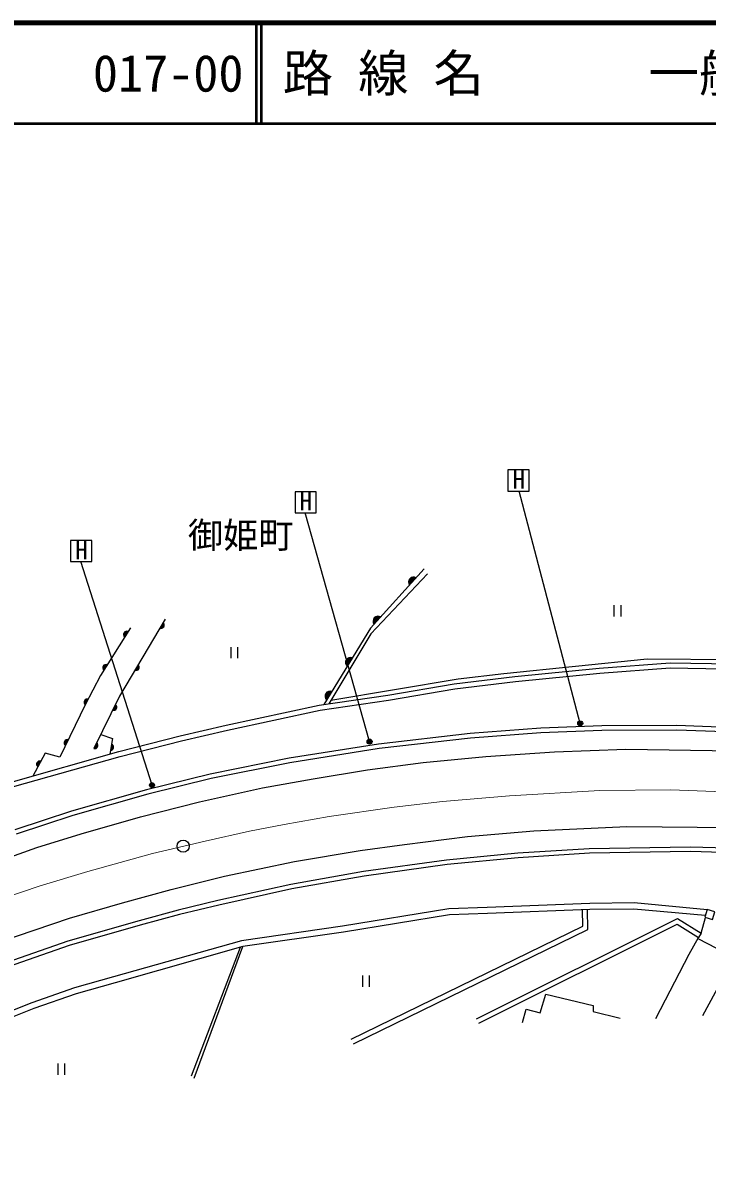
# Model space of a CAD drawing. Units: millimetres at full size, sheet at 1:1000; details may follow other scales. Extents: x 40000 to 680000, y 20000 to 380000.
# Drawn here: x 154563 to 222548, y 266422 to 380000 of the extents above; entities that cross this region are included whole.
import ezdxf
from ezdxf.enums import TextEntityAlignment as Align

# ---------------------------------------------------------------- set-up
doc = ezdxf.new("R2010")
doc.units = ezdxf.units.MM
doc.header["$LTSCALE"] = 1000
doc.linetypes.add('CHAIN', pattern=[18.5, 12, -1.5, 3.5, -1.5])
for name, color, linetype, lineweight in [('M-BGD', 7, 'Continuous', 25), ('M-BGD-EXST', 7, 'Continuous', 25), ('M-BMK', 2, 'CHAIN', 13), ('M-BMK-SRVR', 3, 'Continuous', 25), ('M-TTL', 2, 'Continuous', 140), ('M-TTL-LINE', 7, 'Continuous', 50)]:
    doc.layers.add(name, color=color, linetype=linetype, lineweight=lineweight)
doc.layers.add('M-BMK-HTXT', color=7, linetype='Continuous')
doc.layers.add('M-TTL-TXT', color=7, linetype='Continuous')
doc.styles.add('ＭＳ ゴシック', font='')
doc.styles.get('ＭＳ ゴシック').set_extended_font_data('MS Gothic')

msp = doc.modelspace()

# ---------------------------------------------------------------- hatches: boundary and pattern name
at = {"layer": 'M-BGD'}
for points in [[(193640, 324875, 0.82183), (192975, 324140)], [(168172, 319868, 0.84072), (168491, 320406)], [(190115, 320976, 0.82183), (189451, 320241)], [(165004, 319530, 0.84072), (164673, 319000)], [(187304, 316921, 0.82183), (186787, 316076)], [(162935, 316219, 0.84072), (162603, 315688)], [(165694, 315684, 0.84072), (166012, 316222)], [(185260, 313584, 0.82183), (184743, 312739)], [(161055, 312808, 0.84072), (160767, 312253)], [(163488, 311718, 0.84072), (163763, 312280)], [(159068, 308783, 0.84072), (158792, 308221)], [(161621, 307911, 0.84072), (161896, 308473)], [(163262, 307725, 0.84072), (163363, 308343)], [(156348, 306647, 0.84072), (156046, 306099)]]:
    msp.add_hatch(color=256, dxfattribs=at).paths.add_polyline_path(points)
at = {"layer": 'M-BGD-EXST'}
for points in [[(210188, 310403, 1), (209688, 310403, 0.41421), (209938, 310153, 0.41421)], [(189256, 308594, 1), (188756, 308594, 0.41421), (189006, 308344, 0.41421)], [(167644, 304273, 1), (167144, 304273, 0.41421), (167394, 304023, 0.41421)]]:
    msp.add_hatch(color=256, dxfattribs=at).paths.add_polyline_path(points)

# ---------------------------------------------------------------- linework, layer by layer
at = {"layer": 'M-BGD'}
for p, q in [((213293, 322148), (213293, 321030)), ((213960, 322148), (213960, 321030)), ((175230, 317988), (175230, 316870)), ((175897, 317988), (175897, 316870)), ((221944, 289569), (222400, 291127)), ((221944, 289569), (221680, 289145)), ((171329, 275405), (176178, 288160)), ((171596, 275164), (176412, 288226)), ((188317, 285348), (188317, 284230)), ((188984, 285348), (188984, 284230)), ((158026, 276603), (158026, 275485)), ((158692, 276603), (158692, 275485))]:
    msp.add_line(p, q, dxfattribs=at)
for points in [[(228732, 327120), (226762, 322294), (225247, 317338), (225225, 316711), (216590, 316801), (202341, 315344), (197816, 314798), (185162, 312670)], [(72277, 273299), (93518, 281529), (106940, 286657), (118147, 291057), (132500, 296681), (145368, 301813), (153398, 304569), (164097, 307616), (170197, 309171), (174771, 310227), (184012, 312218), (190820, 313199), (197416, 314331), (203436, 315079), (211828, 315900), (218873, 316436), (231239, 316210), (245887, 315785), (252131, 315612), (256131, 317438), (258563, 322285), (259513, 325065)], [(72470, 272837), (93698, 281063), (107120, 286191), (118330, 290592), (132683, 296216), (145542, 301344), (153548, 304092), (164228, 307133), (170316, 308685), (174880, 309739), (184100, 311725), (190898, 312705), (197489, 313836), (203492, 314582), (211871, 315401), (218887, 315936), (231227, 315710), (245873, 315285), (252233, 315109), (256498, 317056), (259025, 322091), (259986, 324903)], [(194437, 325756), (189100, 319853), (184463, 312283)], [(194778, 325265), (189138, 319305), (184975, 312357)], [(168698, 320756), (164176, 313121), (161621, 307911)], [(165241, 319909), (162282, 315174), (160767, 312253), (158227, 307067), (156781, 307433), (155538, 305179)], [(249940, 309751), (249940, 308446), (246043, 308662), (239777, 309096), (234206, 309508), (228064, 309873), (219529, 310181), (212085, 310164), (206010, 309935), (199005, 309388), (189904, 308353), (181017, 306945), (173189, 305376), (166849, 303814), (159398, 301681), (153755, 299841)], [(249940, 308446), (249940, 307995), (246015, 308213), (239745, 308647), (234176, 309059), (228043, 309423), (219522, 309731), (212094, 309714), (206036, 309485), (199048, 308940), (189965, 307907), (181096, 306502), (173287, 304937), (166964, 303379), (159529, 301251), (153902, 299416)], [(162296, 309287), (163454, 308893), (163202, 307361)], [(150667, 296180), (155962, 298062), (160360, 299422), (166252, 301133), (172122, 302629), (178378, 304001), (183411, 304908), (188805, 305792), (194336, 306529), (200547, 307130), (207392, 307584), (214462, 307845), (225216, 307679), (235213, 307174), (242437, 306701), (251777, 306071), (263756, 305243), (270064, 304824), (283026, 303966), (295166, 303198), (314520, 302000)], [(152237, 288712), (159190, 291061), (164455, 292566), (169286, 293920), (174587, 295236), (181563, 296684), (188067, 297794), (192483, 298374), (198747, 299185), (205327, 299732), (214581, 300167), (225066, 300072), (234852, 299578), (246501, 298970), (256649, 298324), (268277, 297602), (279716, 296823), (293247, 295986), (308598, 294847)], [(243703, 297103), (243703, 297103), (236378, 297468), (228233, 297899), (220905, 298115), (210840, 297953), (203725, 297503), (196665, 296819), (188401, 295685), (181182, 294412), (173935, 292803), (170003, 291858), (166104, 290803), (159044, 288763), (150182, 285682)], [(243237, 295174), (243250, 296675), (236355, 297018), (228214, 297449), (220902, 297665), (210858, 297503), (203761, 297054), (196717, 296372), (188471, 295240), (181270, 293971), (174037, 292364), (170114, 291422), (166225, 290370), (159180, 288334), (150337, 285259)], [(222365, 291306), (215281, 291966), (210901, 291929), (200714, 291521), (196946, 291396), (186406, 289655), (176412, 288226), (163731, 284643), (159864, 283553), (155666, 282086), (146501, 278456), (131570, 272473), (118176, 267265), (111522, 264665), (99917, 259995), (90202, 254946), (81819, 250475)], [(222537, 291892), (215307, 292567), (210886, 292529), (200692, 292120), (196887, 291994), (186314, 290248), (176288, 288814), (163568, 285220), (159683, 284125), (155457, 282648), (146279, 279013), (141702, 277179)], [(187180, 279035), (210185, 290247), (210159, 291899)], [(187399, 278585), (210690, 289937), (210659, 291919)], [(199628, 281060), (219591, 291032), (221944, 289569)], [(199851, 280613), (219564, 290460), (221680, 289145)], [(217441, 281090), (220770, 287469), (221680, 289145)], [(221624, 289040), (223484, 288077), (228166, 285672), (234116, 282612), (235208, 281858), (235689, 280779)], [(222136, 281372), (225083, 286817), (232740, 282738), (232420, 281945), (233324, 281445), (232962, 280874)], [(204193, 280697), (204563, 282025), (205973, 281642), (206535, 283490), (211231, 282367), (211231, 281779), (213914, 281108)]]:
    msp.add_lwpolyline(points, dxfattribs=at)
msp.add_lwpolyline([(222320, 291150), (223088, 290925), (223312, 291693), (222544, 291918)], close=True, dxfattribs=at)
for centre, radius, start, end in [((193380, 324442), 505, 59.0533, 216.71149), ((168284, 320165), 318, 249.25214, 49.46988), ((189856, 320543), 505, 59.0533, 216.71149), ((164885, 319236), 318, 67.89043, 228.10817), ((187129, 316447), 505, 69.68502, 227.34321), ((162815, 315925), 318, 67.89043, 228.10817), ((165806, 315981), 318, 249.25214, 49.46988), ((185085, 313110), 505, 69.68502, 227.34321), ((160959, 312505), 318, 72.47968, 232.69742), ((163576, 312023), 318, 253.76721, 53.98494), ((158979, 308478), 318, 73.79317, 234.0109), ((161709, 308216), 318, 253.76721, 53.98494), ((163259, 308043), 318, 270.56298, 70.78071), ((156244, 306347), 318, 71.0315, 231.24923)]:
    msp.add_arc(centre, radius, start, end, dxfattribs=at)
at = {"layer": 'M-BGD-EXST'}
for p, q in [((204851, 335586), (202751, 335586)), ((202751, 335586), (202751, 333486)), ((204851, 333486), (204851, 335586)), ((183702, 333415), (181602, 333415)), ((181602, 333415), (181602, 331315)), ((183702, 331315), (183702, 333415)), ((202751, 333486), (204851, 333486)), ((209938, 310403), (203871, 333486)), ((181602, 331315), (183702, 331315)), ((189006, 308594), (182625, 331315)), ((161411, 328573), (159311, 328573)), ((159311, 328573), (159311, 326473)), ((161411, 326473), (161411, 328573)), ((159311, 326473), (161411, 326473)), ((167394, 304273), (160308, 326473))]:
    msp.add_line(p, q, dxfattribs=at)
for centre in [(209938, 310403), (189006, 308594), (167394, 304273)]:
    msp.add_circle(centre, 250, dxfattribs=at)
at = {"layer": 'M-BMK'}
msp.add_lwpolyline([(152588, 293006), (156275, 294253), (161034, 295696), (167429, 297495), (172671, 298710), (177080, 299694), (180536, 300372), (185005, 301168), (191450, 302092), (196268, 302657), (202915, 303221), (211880, 303742), (218953, 303813), (229010, 303438), (237833, 302845), (252146, 302050), (264089, 301299), (274426, 300751), (289215, 299796), (319086, 297854)], dxfattribs=at)
at = {"layer": 'M-BMK-SRVR'}
msp.add_circle((170493, 298205), 600, dxfattribs=at)
at = {"layer": 'M-TTL'}
msp.add_line((680000, 380000), (40000, 380000), dxfattribs=at)
at = {"layer": 'M-TTL-LINE'}
for p, q in [((177750, 380000), (177750, 370000)), ((178250, 380000), (178250, 370000)), ((40000, 370000), (680000, 370000))]:
    msp.add_line(p, q, dxfattribs=at)

# ---------------------------------------------------------------- texts
at = {"layer": 'M-BGD-EXST', "style": 'ＭＳ ゴシック'}
for p in [(203204, 333178), (182055, 331007), (159764, 326164)]:
    msp.add_text('H', height=1833, dxfattribs=at).set_placement(p, align=Align.BOTTOM_LEFT)
at = {"layer": 'M-BMK-HTXT', "style": 'ＭＳ ゴシック'}
msp.add_text('御姫町', height=2566, dxfattribs=at).set_placement((170963, 327056), align=Align.BOTTOM_LEFT)
at = {"layer": 'M-TTL-TXT', "style": 'ＭＳ ゴシック'}
for s, p in [('路 線 名', (180380, 375000)), ('一般県道\u3000徳山新南陽線', (216734, 375000)), ('017-00', (161521, 375000))]:
    msp.add_text(s, height=3666, dxfattribs=at).set_placement(p, align=Align.MIDDLE_LEFT)

doc.saveas('drawing.dxf')
